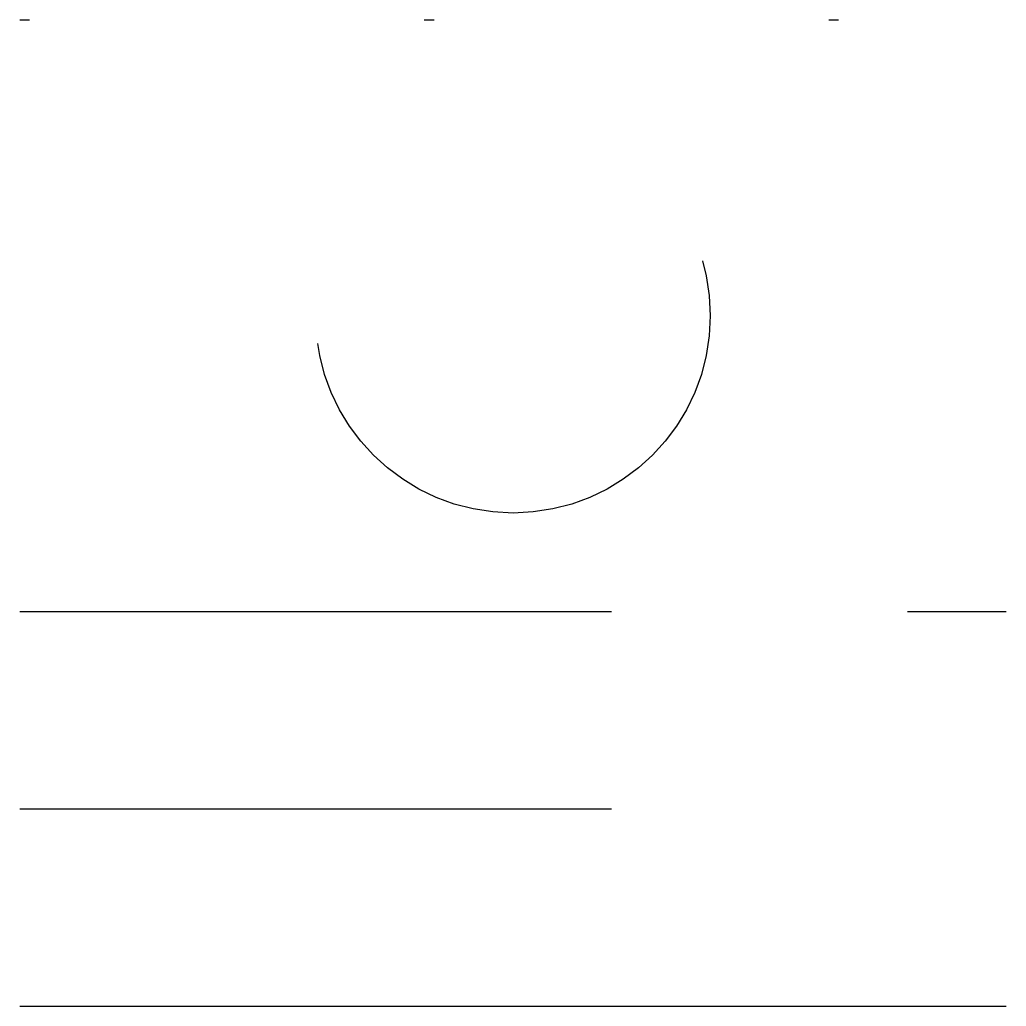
# Model space of a CAD drawing. Extents: x 0 to 10, y 0 to 10.
import ezdxf

# ---------------------------------------------------------------- set-up
doc = ezdxf.new("R2010")
doc.units = 0
for name, pattern in [('DASHDOT', [13, 6, -3, 1, -3]), ('DASHED', [12, 6, -6]), ('DOTTED', [4, 0, -4])]:
    doc.linetypes.add(name, pattern=pattern)
for name, color, linetype in [('dashed_layer', 3, 'DASHED'), ('dotted_layer', 5, 'DOTTED'), ('solid_layer', 1, 'Continuous')]:
    doc.layers.add(name, color=color, linetype=linetype)

msp = doc.modelspace()

# ---------------------------------------------------------------- linework, layer by layer
at = {"layer": 'dashed_layer'}
msp.add_line((0, 2), (10, 2), dxfattribs=at)
msp.add_circle((5, 7), 2, dxfattribs=at)
at = {"layer": 'dotted_layer', "linetype": 'DASHDOT'}
msp.add_line((0, 4), (10, 4), dxfattribs=at)
at = {"layer": 'solid_layer', "linetype": 'DOTTED'}
msp.add_line((0, 10), (10, 10), dxfattribs=at)
at = {"layer": 'solid_layer'}
msp.add_line((0, 0), (10, 0), dxfattribs=at)

doc.saveas('drawing.dxf')
